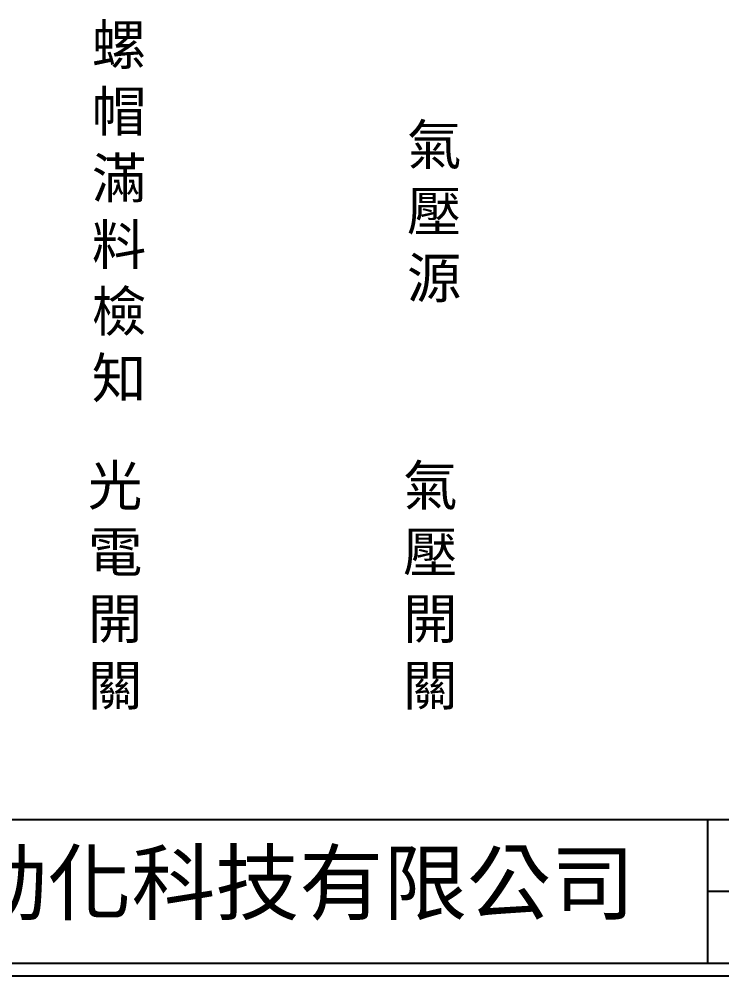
# Model space of a CAD drawing. Extents: x 275 to 562, y 265 to 469.
# Drawn here: x 343.5 to 412, y 264.9 to 358.3 of the extents above; entities that cross this region are included whole.
import ezdxf

# ---------------------------------------------------------------- set-up
doc = ezdxf.new("R2010")
doc.units = 0
doc.layers.add('圖框層', color=7, linetype='CONTINUOUS')
doc.layers.add('標尺寸層', color=3, linetype='CONTINUOUS')
doc.styles.add('CNS', font='romanc.shx', dxfattribs={"bigfont": 'chineset.shx'})
doc.styles.add('STSL', font='kaiu.ttf')

msp = doc.modelspace()

# ---------------------------------------------------------------- linework, layer by layer
at = {"layer": '圖框層', "color": 7}
for p, q in [((276.148, 280.195), (560.648, 280.195)), ((410.648, 266.195), (410.648, 280.195)), ((410.648, 273.195), (560.648, 273.195)), ((276.148, 266.195), (560.648, 266.195)), ((274.898, 264.945), (561.898, 264.945))]:
    msp.add_line(p, q, dxfattribs=at)

# ---------------------------------------------------------------- texts
at = {"layer": '圖框層', "color": 4, "style": 'STSL'}
msp.add_text('泓陞自動化科技有限公司', height=6, dxfattribs=at).set_placement((313.501, 271.022))
at = {"layer": '標尺寸層', "color": 7, "char_height": 3.9, "attachment_point": 5, "style": 'CNS'}
for s, insert, width in [('{\\fDFKai-SB|b0|i0|c136|p65;螺帽滿料檢知}', (353.2, 339.298), 3.29856), ('{\\fDFKai-SB|b0|i0|c136|p65;氣壓源}', (383.952, 339.298), 3.29856), ('{\\fDFKai-SB|b0|i0|c136|p65;光電開關}', (352.821, 302.814), 8.6627), ('{\\fDFKai-SB|b0|i0|c136|p65;氣壓開關}', (383.573, 302.814), 8.6627)]:
    msp.add_mtext(s, dxfattribs=dict(at, insert=insert, width=width))

doc.saveas('drawing.dxf')
